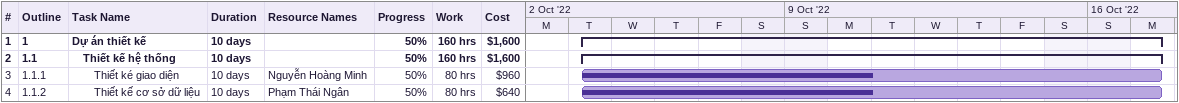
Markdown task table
| ID | WBS | Task | Duration | Start | Finish | Resources | % complete | Work (h) | Cost ($) |
|---|---|---|---|---|---|---|---|---|---|
| 1 | 1 | **Dự án thiết kế** | 10d | 2022-10-04 | 2022-10-17 |  | 50 | 160 | 1600 |
| 2 | 1.1 | **Thiết kế hệ thống** | 10d | 2022-10-04 | 2022-10-17 |  | 50 | 160 | 1600 |
| 3 | 1.1.1 | Thiết ké giao diện | 10d | 2022-10-04 | 2022-10-17 | Nguyễn Hoàng Minh | 50 | 80 | 960 |
| 4 | 1.1.2 | Thiết kế cơ sở dữ liệu | 10d | 2022-10-04 | 2022-10-17 | Phạm Thái Ngân | 50 | 80 | 640 |
